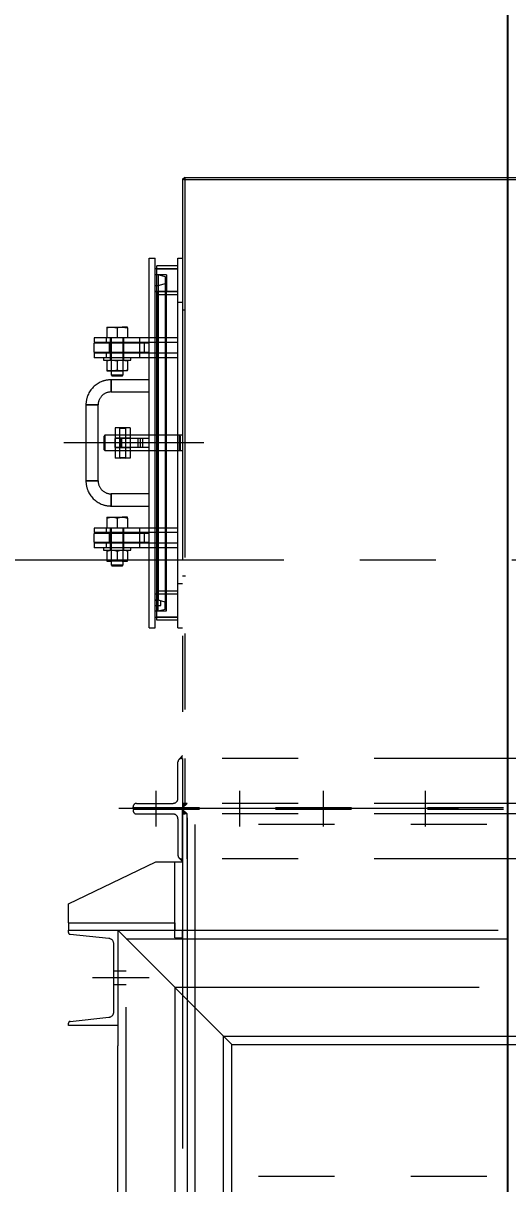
# Model space of a CAD drawing. Header units: inches. Extents: x 0 to 157513, y -28488 to 35640.
# Drawn here: x 9151 to 9788, y 19173 to 20700 of the extents above; entities that cross this region are included whole.
import ezdxf

# ---------------------------------------------------------------- set-up
doc = ezdxf.new("R2010")
doc.units = ezdxf.units.IN
doc.header["$LTSCALE"] = 400
doc.header["$MEASUREMENT"] = 0
doc.linetypes.add('PHANTOM', pattern=[2.5, 1.25, -0.25, 0.25, -0.25, 0.25, -0.25])
doc.layers.add('BF', color=8, linetype='PHANTOM')
doc.layers.add('BF STR', color=8, linetype='PHANTOM', lineweight=5)
doc.styles.add('ROMANS', font='romans')
doc.dimstyles.new('SAM2 60 SC', dxfattribs={"dimscale": 60, "dimtxt": 2.5, "dimasz": 2.5, "dimexe": 1.25, "dimexo": 0.625, "dimtad": 1, "dimtoh": 1, "dimdec": 0, "dimdsep": 46, "dimtxsty": 'ROMANS', "dimblk": 'OBLIQUE', "dimcen": 2.5, "dimclrd": 1, "dimclre": 1, "dimclrt": 256, "dimadec": 0, "dimazin": 2, "dimtfac": 1, "dimtdec": 0, "dimtofl": 0, "dimtmove": 0, "dimatfit": 3, "dimfxl": 1, "dimtolj": 1, "dimtzin": 0, "dimarcsym": 1})

# ---------------------------------------------------------------- blocks, each defined once
blk = doc.blocks.new('611bf4 strgaele')
at = {"layer": 'BF STR'}
for points in [[(-270490.4, 33737.1), (-270491.9, 33737.1, 0.134153), (-270494.2, 33736.5), (-270490.4, 33740.9)], [(-270490.4, 33605.1), (-270491.9, 33605.1, -0.134153), (-270494.2, 33605.7), (-270490.4, 33601.4)]]:
    blk.add_hatch(color=256, dxfattribs=at).paths.add_polyline_path(points)
for p, q in [((-270487.4, 34501.3, -169.4), (-270490.4, 34498.3, -169.4)), ((-270490.4, 34498.3, -169.4), (-270487.4, 34501.3, -169.4)), ((-270490.4, 34498.4, -169.4), (-270490.3, 34498.3, -169.4)), ((-270487.4, 34498.3, -169.4), (-270490.4, 34498.3, -169.4)), ((-270487.4, 34498.3, -169.4), (-270490.4, 34498.3, -169.4)), ((-270490.4, 34498.3, -169.4), (-270490.4, 33678.1, -169.4)), ((-270490.3, 34498.5, -169.4), (-270490.1, 34498.3, -169.4)), ((-270490.2, 34498.6, -169.4), (-270489.9, 34498.3, -169.4)), ((-270490.1, 34498.7, -169.4), (-270489.7, 34498.3, -169.4)), ((-270490, 34498.8, -169.4), (-270489.6, 34498.3, -169.4)), ((-270489.9, 34498.8, -169.4), (-270489.4, 34498.3, -169.4)), ((-270489.8, 34498.9, -169.4), (-270489.2, 34498.3, -169.4)), ((-270489.7, 34499.1, -169.4), (-270488.9, 34498.3, -169.4)), ((-270489.7, 34499, -169.4), (-270489, 34498.3, -169.4)), ((-270489.6, 34499.2, -169.4), (-270488.7, 34498.3, -169.4)), ((-270489.5, 34499.3, -169.4), (-270488.5, 34498.3, -169.4)), ((-270489.4, 34499.4, -169.4), (-270488.3, 34498.3, -169.4)), ((-270489.3, 34499.5, -169.4), (-270488.2, 34498.3, -169.4)), ((-270489.2, 34499.6, -169.4), (-270488, 34498.3, -169.4)), ((-270489.1, 34499.6, -169.4), (-270487.8, 34498.3, -169.4)), ((-270489, 34499.7, -169.4), (-270487.6, 34498.3, -169.4)), ((-270488.9, 34499.9, -169.4), (-270487.4, 34498.5, -169.4)), ((-270488.9, 34499.8, -169.4), (-270487.4, 34498.3, -169.4)), ((-270488.8, 34500, -169.4), (-270487.4, 34498.7, -169.4)), ((-270488.7, 34500.1, -169.4), (-270487.4, 34498.8, -169.4)), ((-270488.6, 34500.2, -169.4), (-270487.4, 34499, -169.4)), ((-270488.5, 34500.3, -169.4), (-270487.4, 34499.2, -169.4)), ((-270488.4, 34500.3, -169.4), (-270487.4, 34499.4, -169.4)), ((-270488.3, 34500.4, -169.4), (-270487.4, 34499.6, -169.4)), ((-270488.2, 34500.6, -169.4), (-270487.4, 34499.9, -169.4)), ((-270488.2, 34500.5, -169.4), (-270487.4, 34499.7, -169.4)), ((-270488.1, 34500.7, -169.4), (-270487.4, 34500.1, -169.4)), ((-270488, 34500.8, -169.4), (-270487.4, 34500.3, -169.4)), ((-270487.9, 34500.9, -169.4), (-270487.4, 34500.4, -169.4)), ((-270487.8, 34501, -169.4), (-270487.4, 34500.6, -169.4)), ((-270487.7, 34501.1, -169.4), (-270487.4, 34500.8, -169.4)), ((-270487.6, 34501.1, -169.4), (-270487.4, 34501, -169.4)), ((-270487.5, 34501.2, -169.4), (-270487.4, 34501.1, -169.4)), ((-270487.4, 34498.3, -169.4), (-270487.4, 34501.3, -169.4)), ((-270487.4, 34498.3, -169.4), (-270487.4, 34501.3, -169.4)), ((-270487.4, 34501.3, -169.4), (-269050.4, 34501.3, -169.4)), ((-270487.4, 34501.3, -169.4), (-270487.4, 33737.1, -169.4)), ((-270487.4, 34498.3, -169.4), (-269109.4, 34498.3, -169.4)), ((-270534.4, 34162.1, -169.4), (-270534.4, 34395.1, -169.4)), ((-270534.4, 34395.1, -169.4), (-270526.4, 34395.1, -169.4)), ((-270526.4, 34162.1, -169.4), (-270526.4, 34395.1, -169.4)), ((-270496.4, 34395.1, -169.4), (-270490.4, 34395.1, -169.4)), ((-270496.4, 33909.1, -169.4), (-270496.4, 34395.1, -169.4)), ((-270524.4, 34381.1, -169.4), (-270526.4, 34381.1, -169.4)), ((-270522.4, 34373.1, -169.4), (-270526.4, 34373.1, -169.4)), ((-270522.4, 34373.1, -169.4), (-270526.4, 34373.1, -169.4)), ((-270524.4, 34162.1, -169.4), (-270524.4, 34385.1, -169.4)), ((-270496.4, 34385.1, -169.4), (-270524.4, 34385.1, -169.4)), ((-270524.4, 34381.1, -169.4), (-270496.4, 34381.1, -169.4)), ((-270496.4, 34381.1, -169.4), (-270524.4, 34381.1, -169.4)), ((-270522.4, 34373.1, -169.4), (-270522.4, 34351.1, -169.4)), ((-270511.4, 34370.1, -169.4), (-270522.4, 34373.1, -169.4)), ((-270511.4, 34373.1, -169.4), (-270522.4, 34373.1, -169.4)), ((-270522.4, 34373.1, -169.4), (-270522.4, 33945.1, -169.4)), ((-270513.4, 34370.6, -169.4), (-270522.4, 34373.1, -169.4)), ((-270511.4, 34373.1, -169.4), (-270511.4, 34370.1, -169.4)), ((-270526.4, 34359.1, -169.4), (-270522.4, 34359.1, -169.4)), ((-270526.4, 34359.1, -169.4), (-270522.4, 34359.1, -169.4)), ((-270522.4, 34359.1, -169.4), (-270511.4, 34362.1, -169.4)), ((-270522.4, 34359.1, -169.4), (-270513.4, 34361.6, -169.4)), ((-270513.4, 34370.6, -169.4), (-270513.4, 33942.6, -169.4)), ((-270511.4, 34370.1, -169.4), (-270511.4, 34351.1, -169.4)), ((-270526.4, 34351.1, -169.4), (-270524.4, 34351.1, -169.4)), ((-270524.4, 34351.1, -169.4), (-270526.4, 34351.1, -169.4)), ((-270524.4, 34351.1, -169.4), (-270496.4, 34351.1, -169.4)), ((-270496.4, 34351.1, -169.4), (-270524.4, 34351.1, -169.4)), ((-270524.4, 34347.1, -169.4), (-270496.4, 34347.1, -169.4)), ((-270522.4, 33953.1, -169.4), (-270522.4, 34351.1, -169.4)), ((-270511.4, 33953.1, -169.4), (-270511.4, 34351.1, -169.4)), ((-270496.4, 34337.1, -169.4), (-270490.4, 34337.1, -169.4)), ((-270490.4, 34327.1, -169.4), (-270486.4, 34327.1, -169.4)), ((-270589.9, 34304.5, -169.4), (-270589.9, 34303.3, -169.4)), ((-270589.9, 34304.5, -169.4), (-270583.2, 34304.5, -169.4)), ((-270589.9, 34303.3, -169.4), (-270586.6, 34304.2, -169.4)), ((-270589.9, 34303.3, -169.4), (-270589.9, 34290.1, -169.4)), ((-270586.6, 34304.2, -169.4), (-270583.2, 34304.5, -169.4)), ((-270583.2, 34304.5, -169.4), (-270569.7, 34304.5, -169.4)), ((-270583.2, 34304.5, -169.4), (-270582.7, 34304.5, -169.4)), ((-270582.7, 34304.5, -169.4), (-270579.6, 34304.1, -169.4)), ((-270579.6, 34304.1, -169.4), (-270576.4, 34303.3, -169.4)), ((-270576.4, 34303.3, -169.4), (-270573.1, 34304.2, -169.4)), ((-270576.4, 34303.3, -169.4), (-270576.4, 34290.1, -169.4)), ((-270573.1, 34304.2, -169.4), (-270569.7, 34304.5, -169.4)), ((-270562.9, 34304.5, -169.4), (-270569.7, 34304.5, -169.4)), ((-270569.7, 34304.5, -169.4), (-270569.2, 34304.5, -169.4)), ((-270569.2, 34304.5, -169.4), (-270566.1, 34304.1, -169.4)), ((-270566.1, 34304.1, -169.4), (-270562.9, 34303.3, -169.4)), ((-270562.9, 34303.3, -169.4), (-270562.9, 34304.5, -169.4)), ((-270562.9, 34303.3, -169.4), (-270562.9, 34290.1, -169.4)), ((-270606.4, 34290.1, -169.4), (-270606.4, 34284.1, -169.4)), ((-270590.6, 34290.1, -169.4), (-270606.4, 34290.1, -169.4)), ((-270590.6, 34284.1, -169.4), (-270606.4, 34284.1, -169.4)), ((-270606.4, 34271.1, -169.4), (-270606.4, 34283.1, -169.4)), ((-270586.4, 34283.1, -169.4), (-270606.4, 34283.1, -169.4)), ((-270590.6, 34284.1, -169.4), (-270590.6, 34290.1, -169.4)), ((-270546.4, 34290.1, -169.4), (-270590.6, 34290.1, -169.4)), ((-270590.6, 34284.1, -169.4), (-270590.6, 34290.1, -169.4)), ((-270546.4, 34284.1, -169.4), (-270590.6, 34284.1, -169.4)), ((-270586.4, 34271.1, -169.4), (-270586.4, 34283.1, -169.4)), ((-270534.4, 34283.1, -169.4), (-270586.4, 34283.1, -169.4)), ((-270585.4, 34290.1, -169.4), (-270585.4, 34284.1, -169.4)), ((-270585.4, 34283.1, -169.4), (-270585.4, 34271.1, -169.4)), ((-270584.4, 34290.1, -169.4), (-270584.4, 34284.1, -169.4)), ((-270584.4, 34284.1, -169.4), (-270584.4, 34283.1, -169.4)), ((-270584.4, 34283.1, -169.4), (-270584.4, 34271.1, -169.4)), ((-270568.4, 34284.1, -169.4), (-270568.4, 34290.1, -169.4)), ((-270568.4, 34283.1, -169.4), (-270568.4, 34284.1, -169.4)), ((-270568.4, 34271.1, -169.4), (-270568.4, 34283.1, -169.4)), ((-270567.4, 34284.1, -169.4), (-270567.4, 34290.1, -169.4)), ((-270567.4, 34271.1, -169.4), (-270567.4, 34283.1, -169.4)), ((-270546.4, 34284.1, -169.4), (-270546.4, 34290.1, -169.4)), ((-270534.4, 34290.1, -169.4), (-270546.4, 34290.1, -169.4)), ((-270534.4, 34284.1, -169.4), (-270546.4, 34284.1, -169.4)), ((-270546.4, 34271.1, -169.4), (-270546.4, 34283.1, -169.4)), ((-270540.4, 34271.1, -169.4), (-270540.4, 34283.1, -169.4)), ((-270496.4, 34290.1, -169.4), (-270534.4, 34290.1, -169.4)), ((-270496.4, 34284.1, -169.4), (-270534.4, 34284.1, -169.4)), ((-270586.4, 34271.1, -169.4), (-270606.4, 34271.1, -169.4)), ((-270606.4, 34270.1, -169.4), (-270606.4, 34264.1, -169.4)), ((-270590.6, 34270.1, -169.4), (-270606.4, 34270.1, -169.4)), ((-270590.6, 34264.1, -169.4), (-270590.6, 34270.1, -169.4)), ((-270546.4, 34270.1, -169.4), (-270590.6, 34270.1, -169.4)), ((-270590.6, 34264.1, -169.4), (-270590.6, 34270.1, -169.4)), ((-270534.4, 34271.1, -169.4), (-270586.4, 34271.1, -169.4)), ((-270585.4, 34270.1, -169.4), (-270585.4, 34264.1, -169.4)), ((-270584.4, 34271.1, -169.4), (-270584.4, 34270.1, -169.4)), ((-270584.4, 34270.1, -169.4), (-270584.4, 34246.7, -169.4)), ((-270568.4, 34270.1, -169.4), (-270568.4, 34271.1, -169.4)), ((-270568.4, 34246.7, -169.4), (-270568.4, 34270.1, -169.4)), ((-270567.4, 34264.1, -169.4), (-270567.4, 34270.1, -169.4)), ((-270546.4, 34264.1, -169.4), (-270546.4, 34270.1, -169.4)), ((-270534.4, 34270.1, -169.4), (-270546.4, 34270.1, -169.4)), ((-270496.4, 34270.1, -169.4), (-270534.4, 34270.1, -169.4)), ((-270590.6, 34264.1, -169.4), (-270606.4, 34264.1, -169.4)), ((-270594.4, 34264.1, -169.4), (-270594.4, 34261.1, -169.4)), ((-270594.4, 34261.1, -169.4), (-270558.4, 34261.1, -169.4)), ((-270546.4, 34264.1, -169.4), (-270590.6, 34264.1, -169.4)), ((-270589.9, 34261.1, -169.4), (-270589.9, 34259.9, -169.4)), ((-270589.9, 34259.9, -169.4), (-270586.6, 34260.8, -169.4)), ((-270589.9, 34259.9, -169.4), (-270589.9, 34247.9, -169.4)), ((-270586.6, 34260.8, -169.4), (-270583.2, 34261.1, -169.4)), ((-270585.4, 34264.1, -169.4), (-270585.4, 34261.1, -169.4)), ((-270584.4, 34261.1, -169.4), (-270584.4, 34246.7, -169.4)), ((-270583.2, 34261.1, -169.4), (-270582.7, 34261.1, -169.4)), ((-270582.7, 34261.1, -169.4), (-270579.6, 34260.7, -169.4)), ((-270579.6, 34260.7, -169.4), (-270576.4, 34259.9, -169.4)), ((-270576.4, 34259.9, -169.4), (-270573.1, 34260.8, -169.4)), ((-270576.4, 34259.9, -169.4), (-270576.4, 34247.9, -169.4)), ((-270573.1, 34260.8, -169.4), (-270569.7, 34261.1, -169.4)), ((-270569.7, 34261.1, -169.4), (-270569.2, 34261.1, -169.4)), ((-270569.2, 34261.1, -169.4), (-270566.1, 34260.7, -169.4)), ((-270568.4, 34246.7, -169.4), (-270568.4, 34261.1, -169.4)), ((-270567.4, 34261.1, -169.4), (-270567.4, 34264.1, -169.4)), ((-270566.1, 34260.7, -169.4), (-270562.9, 34259.9, -169.4)), ((-270562.9, 34259.9, -169.4), (-270562.9, 34261.1, -169.4)), ((-270562.9, 34259.9, -169.4), (-270562.9, 34247.9, -169.4)), ((-270558.4, 34261.1, -169.4), (-270558.4, 34264.1, -169.4)), ((-270534.4, 34264.1, -169.4), (-270546.4, 34264.1, -169.4)), ((-270496.4, 34264.1, -169.4), (-270534.4, 34264.1, -169.4)), ((-270589.9, 34247.9, -169.4), (-270589.9, 34246.7, -169.4)), ((-270586.8, 34247.1, -169.4), (-270589.9, 34247.9, -169.4)), ((-270589.9, 34246.7, -169.4), (-270583.2, 34246.7, -169.4)), ((-270583.7, 34246.7, -169.4), (-270586.8, 34247.1, -169.4)), ((-270584.4, 34246.7, -169.4), (-270584.4, 34241.6, -169.4)), ((-270584.4, 34241.6, -169.4), (-270582.9, 34240.1, -169.4)), ((-270584.4, 34241.6, -169.4), (-270568.4, 34241.6, -169.4)), ((-270534.4, 34235.1, -169.4), (-270584.4, 34235.1, -169.4)), ((-270584.4, 34219.1, -169.4), (-270584.4, 34235.1, -169.4)), ((-270584.4, 34235.1, -169.4), (-270584.4, 34219.1, -169.4)), ((-270583.2, 34246.7, -169.4), (-270583.7, 34246.7, -169.4)), ((-270579.8, 34247, -169.4), (-270583.2, 34246.7, -169.4)), ((-270583.2, 34246.7, -169.4), (-270569.7, 34246.7, -169.4)), ((-270569.9, 34240.1, -169.4), (-270582.9, 34240.1, -169.4)), ((-270576.4, 34247.9, -169.4), (-270579.8, 34247, -169.4)), ((-270573.3, 34247.1, -169.4), (-270576.4, 34247.9, -169.4)), ((-270570.2, 34246.7, -169.4), (-270573.3, 34247.1, -169.4)), ((-270569.7, 34246.7, -169.4), (-270570.2, 34246.7, -169.4)), ((-270569.9, 34240.1, -169.4), (-270568.4, 34241.6, -169.4)), ((-270566.3, 34247, -169.4), (-270569.7, 34246.7, -169.4)), ((-270562.9, 34246.7, -169.4), (-270569.7, 34246.7, -169.4)), ((-270568.4, 34241.6, -169.4), (-270568.4, 34246.7, -169.4)), ((-270562.9, 34247.9, -169.4), (-270566.3, 34247, -169.4)), ((-270562.9, 34246.7, -169.4), (-270562.9, 34247.9, -169.4)), ((-270584.4, 34219.1, -169.4), (-270534.4, 34219.1, -169.4)), ((-270617.4, 34202.1, -169.4), (-270617.4, 34102.1, -169.4)), ((-270601.4, 34202.1, -169.4), (-270617.4, 34202.1, -169.4)), ((-270617.4, 34202.1, -169.4), (-270601.4, 34202.1, -169.4)), ((-270601.4, 34102.1, -169.4), (-270601.4, 34202.1, -169.4)), ((-270592.4, 34162.1, -169.4), (-270593.4, 34161.1, -169.4)), ((-270593.4, 34143.1, -169.4), (-270593.4, 34161.1, -169.4)), ((-270579.1, 34162.1, -169.4), (-270592.4, 34162.1, -169.4)), ((-270592.4, 34162.1, -169.4), (-270592.4, 34142.1, -169.4)), ((-270559.1, 34172.1, -169.4), (-270579.1, 34172.1, -169.4)), ((-270579.1, 34172.1, -169.4), (-270579.1, 34132.1, -169.4)), ((-270559.1, 34162.1, -169.4), (-270579.1, 34162.1, -169.4)), ((-270559.1, 34162.1, -169.4), (-270579.1, 34162.1, -169.4)), ((-270559.1, 34158.3, -169.4), (-270579.1, 34158.3, -169.4)), ((-270573.1, 34172.1, -169.4), (-270573.1, 34158.3, -169.4)), ((-270572.1, 34172.1, -169.4), (-270573.1, 34171.1, -169.4)), ((-270569.1, 34171.1, -169.4), (-270573.1, 34171.1, -169.4)), ((-270573.1, 34171.1, -169.4), (-270573.1, 34133.1, -169.4)), ((-270565.1, 34171.1, -169.4), (-270569.1, 34171.1, -169.4)), ((-270565.1, 34171.1, -169.4), (-270566.1, 34172.1, -169.4)), ((-270565.1, 34158.3, -169.4), (-270565.1, 34172.1, -169.4)), ((-270565.1, 34133.1, -169.4), (-270565.1, 34171.1, -169.4)), ((-270559.1, 34172.1, -169.4), (-270559.1, 34132.1, -169.4)), ((-270496.4, 34162.1, -169.4), (-270559.1, 34162.1, -169.4)), ((-270534.4, 34142.1, -169.4), (-270534.4, 34162.1, -169.4)), ((-270526.4, 34142.1, -169.4), (-270526.4, 34162.1, -169.4)), ((-270524.4, 34142.1, -169.4), (-270524.4, 34162.1, -169.4)), ((-270490.4, 34162.1, -169.4), (-270496.4, 34162.1, -169.4)), ((-270494.4, 34162.1, -169.4), (-270496.4, 34162.1, -169.4)), ((-270494.4, 34142.1, -169.4), (-270494.4, 34162.1, -169.4)), ((-270493.4, 34161.1, -169.4), (-270494.4, 34162.1, -169.4)), ((-270493.4, 34161.1, -169.4), (-270493.4, 34143.1, -169.4)), ((-270462.6, 34152.1, -169.4), (-270646.4, 34152.1, -169.4)), ((-270593.4, 34143.1, -169.4), (-270592.4, 34142.1, -169.4)), ((-270579.1, 34146.1, -169.4), (-270579.1, 34158.1, -169.4)), ((-270570.4, 34158.1, -169.4), (-270579.1, 34158.1, -169.4)), ((-270570.4, 34146.1, -169.4), (-270579.1, 34146.1, -169.4)), ((-270559.1, 34145.8, -169.4), (-270579.1, 34145.8, -169.4)), ((-270573.4, 34158.1, -169.4), (-270573.4, 34146.1, -169.4)), ((-270573.1, 34145.8, -169.4), (-270573.1, 34132.1, -169.4)), ((-270571.1, 34146.1, -169.4), (-270571.1, 34158.1, -169.4)), ((-270570.4, 34146.1, -169.4), (-270570.4, 34158.1, -169.4)), ((-270548.7, 34158.1, -169.4), (-270570.4, 34158.1, -169.4)), ((-270548.7, 34146.1, -169.4), (-270570.4, 34146.1, -169.4)), ((-270565.1, 34132.1, -169.4), (-270565.1, 34145.8, -169.4)), ((-270564.9, 34146.1, -169.4), (-270564.9, 34158.1, -169.4)), ((-270548.7, 34146.1, -169.4), (-270548.7, 34158.1, -169.4)), ((-270534.4, 34158.1, -169.4), (-270548.7, 34158.1, -169.4)), ((-270534.4, 34146.1, -169.4), (-270548.7, 34146.1, -169.4)), ((-270545.8, 34146.1, -169.4), (-270545.8, 34158.1, -169.4)), ((-270545.6, 34146.1, -169.4), (-270545.6, 34158.1, -169.4)), ((-270542.5, 34146.1, -169.4), (-270542.5, 34158.1, -169.4)), ((-270534.1, 34158.1, -169.4), (-270534.4, 34158.1, -169.4)), ((-270534.1, 34146.1, -169.4), (-270534.4, 34146.1, -169.4)), ((-270534.1, 34146.1, -169.4), (-270534.1, 34158.1, -169.4)), ((-270494.4, 34142.1, -169.4), (-270493.4, 34143.1, -169.4)), ((-270592.4, 34142.1, -169.4), (-270579.1, 34142.1, -169.4)), ((-270579.1, 34142.1, -169.4), (-270559.1, 34142.1, -169.4)), ((-270579.1, 34142.1, -169.4), (-270559.1, 34142.1, -169.4)), ((-270559.1, 34132.1, -169.4), (-270579.1, 34132.1, -169.4)), ((-270573.1, 34133.1, -169.4), (-270569.1, 34133.1, -169.4)), ((-270573.1, 34133.1, -169.4), (-270572.1, 34132.1, -169.4)), ((-270569.1, 34133.1, -169.4), (-270565.1, 34133.1, -169.4)), ((-270566.1, 34132.1, -169.4), (-270565.1, 34133.1, -169.4)), ((-270559.1, 34142.1, -169.4), (-270496.4, 34142.1, -169.4)), ((-270534.4, 33909.1, -169.4), (-270534.4, 34142.1, -169.4)), ((-270526.4, 33909.1, -169.4), (-270526.4, 34142.1, -169.4)), ((-270524.4, 33919.1, -169.4), (-270524.4, 34142.1, -169.4)), ((-270496.4, 34142.1, -169.4), (-270490.4, 34142.1, -169.4)), ((-270496.4, 34142.1, -169.4), (-270494.4, 34142.1, -169.4)), ((-270601.4, 34102.1, -169.4), (-270617.4, 34102.1, -169.4)), ((-270617.4, 34102.1, -169.4), (-270601.4, 34102.1, -169.4)), ((-270534.4, 34085.1, -169.4), (-270584.4, 34085.1, -169.4)), ((-270584.4, 34085.1, -169.4), (-270584.4, 34069.1, -169.4)), ((-270584.4, 34069.1, -169.4), (-270584.4, 34085.1, -169.4)), ((-270584.4, 34069.1, -169.4), (-270534.4, 34069.1, -169.4)), ((-270589.9, 34054.5, -169.4), (-270589.9, 34053.3, -169.4)), ((-270589.9, 34054.5, -169.4), (-270583.2, 34054.5, -169.4)), ((-270589.9, 34053.3, -169.4), (-270586.6, 34054.2, -169.4)), ((-270589.9, 34053.3, -169.4), (-270589.9, 34040.1, -169.4)), ((-270586.6, 34054.2, -169.4), (-270583.2, 34054.5, -169.4)), ((-270583.2, 34054.5, -169.4), (-270569.7, 34054.5, -169.4)), ((-270583.2, 34054.5, -169.4), (-270582.7, 34054.5, -169.4)), ((-270582.7, 34054.5, -169.4), (-270579.6, 34054.1, -169.4)), ((-270579.6, 34054.1, -169.4), (-270576.4, 34053.3, -169.4)), ((-270576.4, 34053.3, -169.4), (-270573.1, 34054.2, -169.4)), ((-270576.4, 34053.3, -169.4), (-270576.4, 34040.1, -169.4)), ((-270573.1, 34054.2, -169.4), (-270569.7, 34054.5, -169.4)), ((-270562.9, 34054.5, -169.4), (-270569.7, 34054.5, -169.4)), ((-270569.7, 34054.5, -169.4), (-270569.2, 34054.5, -169.4)), ((-270569.2, 34054.5, -169.4), (-270566.1, 34054.1, -169.4)), ((-270566.1, 34054.1, -169.4), (-270562.9, 34053.3, -169.4)), ((-270562.9, 34053.3, -169.4), (-270562.9, 34054.5, -169.4)), ((-270562.9, 34053.3, -169.4), (-270562.9, 34040.1, -169.4)), ((-270606.4, 34040.1, -169.4), (-270606.4, 34034.1, -169.4)), ((-270590.6, 34040.1, -169.4), (-270606.4, 34040.1, -169.4)), ((-270590.6, 34034.1, -169.4), (-270590.6, 34040.1, -169.4)), ((-270546.4, 34040.1, -169.4), (-270590.6, 34040.1, -169.4)), ((-270590.6, 34034.1, -169.4), (-270590.6, 34040.1, -169.4)), ((-270585.4, 34040.1, -169.4), (-270585.4, 34034.1, -169.4)), ((-270584.4, 34040.1, -169.4), (-270584.4, 34034.1, -169.4)), ((-270568.4, 34034.1, -169.4), (-270568.4, 34040.1, -169.4)), ((-270567.4, 34034.1, -169.4), (-270567.4, 34040.1, -169.4)), ((-270546.4, 34034.1, -169.4), (-270546.4, 34040.1, -169.4)), ((-270534.4, 34040.1, -169.4), (-270546.4, 34040.1, -169.4)), ((-270496.4, 34040.1, -169.4), (-270534.4, 34040.1, -169.4)), ((-270590.6, 34034.1, -169.4), (-270606.4, 34034.1, -169.4)), ((-270606.4, 34021.1, -169.4), (-270606.4, 34033.1, -169.4)), ((-270586.4, 34033.1, -169.4), (-270606.4, 34033.1, -169.4)), ((-270586.4, 34021.1, -169.4), (-270606.4, 34021.1, -169.4)), ((-270546.4, 34034.1, -169.4), (-270590.6, 34034.1, -169.4)), ((-270586.4, 34021.1, -169.4), (-270586.4, 34033.1, -169.4)), ((-270534.4, 34033.1, -169.4), (-270586.4, 34033.1, -169.4)), ((-270534.4, 34021.1, -169.4), (-270586.4, 34021.1, -169.4)), ((-270585.4, 34033.1, -169.4), (-270585.4, 34021.1, -169.4)), ((-270584.4, 34034.1, -169.4), (-270584.4, 34033.1, -169.4)), ((-270584.4, 34033.1, -169.4), (-270584.4, 34021.1, -169.4)), ((-270584.4, 34021.1, -169.4), (-270584.4, 34020.1, -169.4)), ((-270568.4, 34033.1, -169.4), (-270568.4, 34034.1, -169.4)), ((-270568.4, 34021.1, -169.4), (-270568.4, 34033.1, -169.4)), ((-270568.4, 34020.1, -169.4), (-270568.4, 34021.1, -169.4)), ((-270567.4, 34021.1, -169.4), (-270567.4, 34033.1, -169.4)), ((-270534.4, 34034.1, -169.4), (-270546.4, 34034.1, -169.4)), ((-270546.4, 34021.1, -169.4), (-270546.4, 34033.1, -169.4)), ((-270540.4, 34021.1, -169.4), (-270540.4, 34033.1, -169.4)), ((-270496.4, 34034.1, -169.4), (-270534.4, 34034.1, -169.4)), ((-270606.4, 34020.1, -169.4), (-270606.4, 34014.1, -169.4)), ((-270590.6, 34020.1, -169.4), (-270606.4, 34020.1, -169.4)), ((-270590.6, 34014.1, -169.4), (-270606.4, 34014.1, -169.4)), ((-270594.4, 34014.1, -169.4), (-270594.4, 34011.1, -169.4)), ((-270594.4, 34011.1, -169.4), (-270558.4, 34011.1, -169.4)), ((-270590.6, 34014.1, -169.4), (-270590.6, 34020.1, -169.4)), ((-270546.4, 34020.1, -169.4), (-270590.6, 34020.1, -169.4)), ((-270590.6, 34014.1, -169.4), (-270590.6, 34020.1, -169.4)), ((-270546.4, 34014.1, -169.4), (-270590.6, 34014.1, -169.4)), ((-270589.9, 34011.1, -169.4), (-270589.9, 34009.9, -169.4)), ((-270589.9, 34009.9, -169.4), (-270586.6, 34010.8, -169.4)), ((-270589.9, 34009.9, -169.4), (-270589.9, 33997.9, -169.4)), ((-270586.6, 34010.8, -169.4), (-270583.2, 34011.1, -169.4)), ((-270585.4, 34020.1, -169.4), (-270585.4, 34014.1, -169.4)), ((-270585.4, 34014.1, -169.4), (-270585.4, 34011.1, -169.4)), ((-270584.4, 34020.1, -169.4), (-270584.4, 33996.7, -169.4)), ((-270584.4, 34011.1, -169.4), (-270584.4, 33996.7, -169.4)), ((-270583.2, 34011.1, -169.4), (-270582.7, 34011.1, -169.4)), ((-270582.7, 34011.1, -169.4), (-270579.6, 34010.7, -169.4)), ((-270579.6, 34010.7, -169.4), (-270576.4, 34009.9, -169.4)), ((-270576.4, 34009.9, -169.4), (-270571.5, 34011, -169.4)), ((-270576.4, 34009.9, -169.4), (-270576.4, 33997.9, -169.4)), ((-270571.5, 34011, -169.4), (-270569.7, 34011.1, -169.4)), ((-270569.7, 34011.1, -169.4), (-270567.2, 34010.9, -169.4)), ((-270568.4, 33996.7, -169.4), (-270568.4, 34020.1, -169.4)), ((-270568.4, 33996.7, -169.4), (-270568.4, 34011.1, -169.4)), ((-270567.4, 34014.1, -169.4), (-270567.4, 34020.1, -169.4)), ((-270567.4, 34011.1, -169.4), (-270567.4, 34014.1, -169.4)), ((-270567.2, 34010.9, -169.4), (-270564.7, 34010.4, -169.4)), ((-270564.7, 34010.4, -169.4), (-270562.9, 34009.9, -169.4)), ((-270562.9, 34009.9, -169.4), (-270562.9, 34011.1, -169.4)), ((-270562.9, 34009.9, -169.4), (-270562.9, 33997.9, -169.4)), ((-270558.4, 34011.1, -169.4), (-270558.4, 34014.1, -169.4)), ((-270546.4, 34014.1, -169.4), (-270546.4, 34020.1, -169.4)), ((-270534.4, 34020.1, -169.4), (-270546.4, 34020.1, -169.4)), ((-270534.4, 34014.1, -169.4), (-270546.4, 34014.1, -169.4)), ((-270496.4, 34020.1, -169.4), (-270534.4, 34020.1, -169.4)), ((-270496.4, 34014.1, -169.4), (-270534.4, 34014.1, -169.4)), ((-269357.2, 33997.8, -206.4), (-272999.8, 33998.6, -115)), ((-270589.9, 33997.9, -169.4), (-270589.9, 33996.7, -169.4)), ((-270586.8, 33997.1, -169.4), (-270589.9, 33997.9, -169.4)), ((-270589.9, 33996.7, -169.4), (-270583.2, 33996.7, -169.4)), ((-270583.7, 33996.7, -169.4), (-270586.8, 33997.1, -169.4)), ((-270584.4, 33996.7, -169.4), (-270584.4, 33991.6, -169.4)), ((-270584.4, 33991.6, -169.4), (-270582.9, 33990.1, -169.4)), ((-270584.4, 33991.6, -169.4), (-270568.4, 33991.6, -169.4)), ((-270583.2, 33996.7, -169.4), (-270583.7, 33996.7, -169.4)), ((-270579.8, 33997, -169.4), (-270583.2, 33996.7, -169.4)), ((-270569.7, 33996.7, -169.4), (-270583.2, 33996.7, -169.4)), ((-270576.4, 33997.9, -169.4), (-270579.8, 33997, -169.4)), ((-270571.5, 33996.8, -169.4), (-270576.4, 33997.9, -169.4)), ((-270569.7, 33996.7, -169.4), (-270571.5, 33996.8, -169.4)), ((-270569.9, 33990.1, -169.4), (-270568.4, 33991.6, -169.4)), ((-270567.1, 33996.9, -169.4), (-270569.7, 33996.7, -169.4)), ((-270569.7, 33996.7, -169.4), (-270562.9, 33996.7, -169.4)), ((-270568.4, 33991.6, -169.4), (-270568.4, 33996.7, -169.4)), ((-270564.7, 33997.4, -169.4), (-270567.1, 33996.9, -169.4)), ((-270562.9, 33997.9, -169.4), (-270564.7, 33997.4, -169.4)), ((-270562.9, 33996.7, -169.4), (-270562.9, 33997.9, -169.4)), ((-270569.9, 33990.1, -169.4), (-270582.9, 33990.1, -169.4)), ((-270490.4, 33977.1, -169.4), (-270486.4, 33977.1, -169.4)), ((-270496.4, 33967.1, -169.4), (-270490.4, 33967.1, -169.4)), ((-270524.4, 33953.1, -169.4), (-270526.4, 33953.1, -169.4)), ((-270524.4, 33953.1, -169.4), (-270526.4, 33953.1, -169.4)), ((-270522.4, 33945.1, -169.4), (-270526.4, 33945.1, -169.4)), ((-270526.4, 33945.1, -169.4), (-270522.4, 33945.1, -169.4)), ((-270496.4, 33957.1, -169.4), (-270524.4, 33957.1, -169.4)), ((-270496.4, 33953.1, -169.4), (-270524.4, 33953.1, -169.4)), ((-270496.4, 33953.1, -169.4), (-270524.4, 33953.1, -169.4)), ((-270522.4, 33931.1, -169.4), (-270522.4, 33953.1, -169.4)), ((-270511.4, 33942.1, -169.4), (-270522.4, 33945.1, -169.4)), ((-270513.4, 33942.6, -169.4), (-270522.4, 33945.1, -169.4)), ((-270511.4, 33934.1, -169.4), (-270511.4, 33953.1, -169.4)), ((-270526.4, 33938.1, -169.4), (-270518.8, 33938.1, -169.4)), ((-270526.4, 33931.1, -169.4), (-270522.4, 33931.1, -169.4)), ((-270526.4, 33931.1, -169.4), (-270522.4, 33931.1, -169.4)), ((-270522.4, 33931.1, -169.4), (-270511.4, 33934.1, -169.4)), ((-270522.4, 33931.1, -169.4), (-270513.4, 33933.6, -169.4)), ((-270522.4, 33931.1, -169.4), (-270511.4, 33931.1, -169.4)), ((-270518.8, 33938.1, -169.4), (-270518.8, 33944.1, -169.4)), ((-270513.4, 33933.6, -169.4), (-270513.4, 33942.6, -169.4)), ((-270511.4, 33931.1, -169.4), (-270511.4, 33934.1, -169.4)), ((-270526.4, 33923.1, -169.4), (-270524.4, 33923.1, -169.4)), ((-270496.4, 33923.1, -169.4), (-270524.4, 33923.1, -169.4)), ((-270524.4, 33923.1, -169.4), (-270496.4, 33923.1, -169.4)), ((-270496.4, 33919.1, -169.4), (-270524.4, 33919.1, -169.4)), ((-270534.4, 33909.1, -169.4), (-270526.4, 33909.1, -169.4)), ((-270496.4, 33909.1, -169.4), (-270490.4, 33909.1, -169.4)), ((-270496.4, 33684.6, -169.4), (-270496.4, 33732.6, -169.4)), ((-270494.2, 33736.5, -170.1), (-270490.4, 33740.9, -170.1)), ((-270491.9, 33737.1, -169.4), (-270490.4, 33737.1, -169.4)), ((-269738.4, 33737.1, -169.4), (-270490.4, 33737.1, -169.4)), ((-270490.4, 33737.1, -169.4), (-270490.4, 33672.1, -169.4)), ((-270487.4, 33737.1, -169.4), (-270487.4, 33678.1, -169.4)), ((-270490.4, 33724.1, -169.4), (-270490.4, 33052.8, -169.4)), ((-270525.4, 33694.6, -169.4), (-270525.4, 33647.7, -169.4)), ((-270415.4, 33694.6, -169.4), (-270415.4, 33647.7, -169.4)), ((-270305.4, 33694.6, -169.4), (-270305.4, 33647.7, -169.4)), ((-270171.4, 33694.6, -169.4), (-270171.4, 33647.7, -169.4)), ((-269127.4, 33671.1, -169.4), (-270574.4, 33671.1, -169.4)), ((-270555.4, 33672.1, -169.4), (-270555.4, 33673.6, -169.4)), ((-270490.4, 33672.1, -169.4), (-270555.4, 33672.1, -169.4)), ((-270490.4, 33670.1, -169.4), (-270555.4, 33670.1, -169.4)), ((-270555.4, 33670.1, -169.4), (-270555.4, 33668.6, -169.4)), ((-270550.9, 33678.1, -169.4), (-270502.9, 33678.1, -169.4)), ((-269738.4, 33678.1, -169.4), (-270490.4, 33678.1, -169.4)), ((-270484.4, 33678.1, -169.4), (-270490.4, 33672.1, -169.4)), ((-270484.4, 33678.1, -169.4), (-270490.4, 33678.1, -169.4)), ((-270490.4, 33678.1, -169.4), (-270490.4, 33672.1, -169.4)), ((-270484.5, 33678.1, -169.4), (-270490.4, 33672.2, -169.4)), ((-270484.7, 33678.1, -169.4), (-270490.4, 33672.4, -169.4)), ((-270484.9, 33678.1, -169.4), (-270490.4, 33672.6, -169.4)), ((-270485.1, 33678.1, -169.4), (-270490.4, 33672.8, -169.4)), ((-270485.2, 33678.1, -169.4), (-270490.4, 33672.9, -169.4)), ((-270485.4, 33678.1, -169.4), (-270490.4, 33673.1, -169.4)), ((-270485.6, 33678.1, -169.4), (-270490.4, 33673.3, -169.4)), ((-270485.8, 33678.1, -169.4), (-270490.4, 33673.5, -169.4)), ((-270486, 33678.1, -169.4), (-270490.4, 33673.6, -169.4)), ((-270486.1, 33678.1, -169.4), (-270490.4, 33673.8, -169.4)), ((-270486.3, 33678.1, -169.4), (-270490.4, 33674, -169.4)), ((-270486.5, 33678.1, -169.4), (-270490.4, 33674.2, -169.4)), ((-270486.7, 33678.1, -169.4), (-270490.4, 33674.3, -169.4)), ((-270486.8, 33678.1, -169.4), (-270490.4, 33674.5, -169.4)), ((-270487, 33678.1, -169.4), (-270490.4, 33674.7, -169.4)), ((-270487.2, 33678.1, -169.4), (-270490.4, 33674.9, -169.4)), ((-270487.4, 33678.1, -169.4), (-270490.4, 33675.1, -169.4)), ((-270487.5, 33678.1, -169.4), (-270490.4, 33675.2, -169.4)), ((-270487.7, 33678.1, -169.4), (-270490.4, 33675.4, -169.4)), ((-270487.9, 33678.1, -169.4), (-270490.4, 33675.6, -169.4)), ((-270488.1, 33678.1, -169.4), (-270490.4, 33675.8, -169.4)), ((-270488.2, 33678.1, -169.4), (-270490.4, 33675.9, -169.4)), ((-270488.4, 33678.1, -169.4), (-270490.4, 33676.1, -169.4)), ((-270488.6, 33678.1, -169.4), (-270490.4, 33676.3, -169.4)), ((-270488.8, 33678.1, -169.4), (-270490.4, 33676.5, -169.4)), ((-270489, 33678.1, -169.4), (-270490.4, 33676.6, -169.4)), ((-270489.1, 33678.1, -169.4), (-270490.4, 33676.8, -169.4)), ((-270489.3, 33678.1, -169.4), (-270490.4, 33677, -169.4)), ((-270489.5, 33678.1, -169.4), (-270490.4, 33677.2, -169.4)), ((-270489.7, 33678.1, -169.4), (-270490.4, 33677.4, -169.4)), ((-270489.8, 33678.1, -169.4), (-270490.4, 33677.5, -169.4)), ((-270490, 33678.1, -169.4), (-270490.4, 33677.7, -169.4)), ((-270490.2, 33678.1, -169.4), (-270490.4, 33677.9, -169.4)), ((-270490.4, 33678.1, -169.4), (-270490.4, 33678.1, -169.4)), ((-269468.2, 33672.1, -169.4), (-270490.4, 33672.1, -169.4)), ((-270484.4, 33664.1, -169.4), (-270490.4, 33670.1, -169.4)), ((-270490.4, 33664.1, -169.4), (-270490.4, 33670.1, -169.4)), ((-269468.2, 33670.1, -169.4), (-270490.4, 33670.1, -169.4)), ((-270490.4, 33670.1, -169.4), (-270484.5, 33664.1, -169.4)), ((-270490.4, 33605.1, -169.4), (-270490.4, 33670.1, -169.4)), ((-270490.4, 33669.9, -169.4), (-270484.6, 33664.1, -169.4)), ((-270550.9, 33664.1, -169.4), (-270502.9, 33664.1, -169.4)), ((-270496.4, 33657.6, -169.4), (-270496.4, 33609.6, -169.4)), ((-270490.4, 33669.8, -169.4), (-270484.8, 33664.1, -169.4)), ((-270490.4, 33669.6, -169.4), (-270485, 33664.1, -169.4)), ((-270490.4, 33669.4, -169.4), (-270485.2, 33664.1, -169.4)), ((-270490.4, 33669.2, -169.4), (-270485.4, 33664.1, -169.4)), ((-270490.4, 33669, -169.4), (-270485.5, 33664.1, -169.4)), ((-270490.4, 33668.9, -169.4), (-270485.7, 33664.1, -169.4)), ((-270490.4, 33668.7, -169.4), (-270485.9, 33664.1, -169.4)), ((-270490.4, 33668.5, -169.4), (-270486.1, 33664.1, -169.4)), ((-270490.4, 33668.3, -169.4), (-270486.2, 33664.1, -169.4)), ((-270490.4, 33668.2, -169.4), (-270486.4, 33664.1, -169.4)), ((-270490.4, 33668, -169.4), (-270486.6, 33664.1, -169.4)), ((-270490.4, 33667.8, -169.4), (-270486.8, 33664.1, -169.4)), ((-270490.4, 33667.6, -169.4), (-270486.9, 33664.1, -169.4)), ((-270490.4, 33667.5, -169.4), (-270487.1, 33664.1, -169.4)), ((-270490.4, 33667.3, -169.4), (-270487.3, 33664.1, -169.4)), ((-270490.4, 33667.1, -169.4), (-270487.5, 33664.1, -169.4)), ((-270490.4, 33666.9, -169.4), (-270487.7, 33664.1, -169.4)), ((-270490.4, 33666.7, -169.4), (-270487.8, 33664.1, -169.4)), ((-270490.4, 33666.6, -169.4), (-270488, 33664.1, -169.4)), ((-270490.4, 33666.4, -169.4), (-270488.2, 33664.1, -169.4)), ((-270490.4, 33666.2, -169.4), (-270488.4, 33664.1, -169.4)), ((-270490.4, 33666, -169.4), (-270488.5, 33664.1, -169.4)), ((-270490.4, 33665.9, -169.4), (-270488.7, 33664.1, -169.4)), ((-270490.4, 33665.7, -169.4), (-270488.9, 33664.1, -169.4)), ((-270490.4, 33665.5, -169.4), (-270489.1, 33664.1, -169.4)), ((-270490.4, 33665.3, -169.4), (-270489.2, 33664.1, -169.4)), ((-270490.4, 33665.2, -169.4), (-270489.4, 33664.1, -169.4)), ((-270490.4, 33665, -169.4), (-270489.6, 33664.1, -169.4)), ((-270490.4, 33664.8, -169.4), (-270489.8, 33664.1, -169.4)), ((-270490.4, 33664.6, -169.4), (-270489.9, 33664.1, -169.4)), ((-270490.4, 33664.5, -169.4), (-270490.1, 33664.1, -169.4)), ((-270490.4, 33664.3, -169.4), (-270490.3, 33664.1, -169.4)), ((-269738.4, 33664.1, -169.4), (-270490.4, 33664.1, -169.4)), ((-270484.4, 33664.1, -169.4), (-270490.4, 33664.1, -169.4)), ((-270484.4, 33605.1, -169.4), (-270484.4, 33664.1, -169.4)), ((-270484.4, 33659.1, -169.4), (-270484.4, 33054.4, -169.4)), ((-269490.4, 33650.1, -169.4), (-270474.4, 33650.1, -169.4)), ((-270474.4, 33650.1, -169.4), (-270474.4, 33057.1, -169.4)), ((-270490.4, 33611.5, -169.4), (-270490.4, 33511.2, -169.4)), ((-270640.4, 33546.1, -169.4), (-270525.4, 33601.1, -169.4)), ((-270525.4, 33601.1, -169.4), (-270490.4, 33601.1, -169.4)), ((-270500.4, 33506.9, -169.4), (-270500.4, 33601.1, -169.4)), ((-270494.2, 33605.7, -170.1), (-270490.4, 33601.4, -170.1)), ((-270491.9, 33605.1, -169.4), (-270490.4, 33605.1, -169.4)), ((-269738.4, 33605.1, -169.4), (-270490.4, 33605.1, -169.4)), ((-270640.4, 33521.1, -169.4), (-270640.4, 33546.1, -169.4)), ((-270640.4, 33521.1, -169.4), (-270640.4, 33511.1, -169.4)), ((-270640.4, 33521.1, -169.4), (-270500.4, 33521.1, -169.4)), ((-270500.4, 33521.1, -169.4), (-270500.4, 33511.1, -169.4)), ((-270640.4, 33511.1, -169.4), (-270500.4, 33511.1, -169.4)), ((-270640.4, 33508.2, -169.4), (-270640.4, 33511.1, -169.4)), ((-270640.4, 33511.1, -169.4), (-270575.4, 33511.1, -169.4)), ((-270587.5, 33500.5, -169.4), (-270638.3, 33505.8, -169.4)), ((-270575.4, 33511.1, -169.4), (-269025.4, 33511.1, -169.4)), ((-270575.4, 33511.1, -169.4), (-270575.4, 33359.1, -169.4)), ((-270425.4, 33361.1, -169.4), (-270575.4, 33511.1, -169.4)), ((-270575.4, 33511.1, -169.4), (-270575.4, 33386.1, -169.4)), ((-270500.4, 33504.3, -169.4), (-270500.4, 33506.9, -169.4)), ((-270500.4, 33501.1, -169.4), (-270500.4, 33504.3, -169.4)), ((-270490.4, 33509.5, -169.4), (-270490.4, 33511.2, -169.4)), ((-270490.4, 33501.1, -169.4), (-270490.4, 33509.5, -169.4)), ((-270580.7, 33404.2, -169.4), (-270580.7, 33493, -169.4)), ((-270564.4, 32910.1, -169.4), (-270564.4, 33500.1, -169.4)), ((-270564.4, 33500.1, -169.4), (-269036.4, 33500.1, -169.4)), ((-270500.4, 33501.1, -169.4), (-270499.6, 33501.1, -169.4)), ((-270499.6, 33501.1, -169.4), (-270490.4, 33501.1, -169.4)), ((-270564.4, 33457.6, -169.4), (-270580.7, 33457.6, -169.4)), ((-270534.2, 33448.6, -169.4), (-270608.8, 33448.6, -169.4)), ((-270564.4, 33439.6, -169.4), (-270580.7, 33439.6, -169.4)), ((-270500.4, 33436.2, -169.4), (-270500.4, 32898.1, -169.4)), ((-269100.4, 33436.1, -169.4), (-270500.4, 33436.1, -169.4)), ((-270638.3, 33391.4, -169.4), (-270587.5, 33396.8, -169.4)), ((-270640.4, 33386.1, -169.4), (-270640.4, 33389, -169.4)), ((-270575.4, 33386.1, -169.4), (-270640.4, 33386.1, -169.4)), ((-270436.4, 32910.1, -169.4), (-270436.4, 33372.1, -169.4)), ((-270436.4, 33372.1, -169.4), (-269164.4, 33372.1, -169.4)), ((-270575.4, 32910.1, -169.4), (-270575.4, 33359.1, -169.4)), ((-270425.4, 32910.1, -169.4), (-270425.4, 33361.1, -169.4)), ((-270425.4, 33361.1, -169.4), (-269175.4, 33361.1, -169.4)), ((-269490.4, 33187.5, -169.4), (-270474.4, 33187.5, -169.4))]:
    blk.add_line(p, q, dxfattribs=at)
for centre, radius, start, end in [((-270584.4, 34202.1, -169.4), 33, 90, 180), ((-270584.4, 34202.1, -169.4), 17, 90, 180), ((-270584.4, 34102.1, -169.4), 33, 180, 270), ((-270584.4, 34102.1, -169.4), 17, 180, 270), ((-270491.9, 33732.6, -169.4), 4.5, 90, 180), ((-270550.9, 33673.6, -169.4), 4.5, 90, 180), ((-270502.9, 33684.6, -169.4), 6.5, 270, 0), ((-270550.9, 33668.6, -169.4), 4.5, 180, 270), ((-270502.9, 33657.6, -169.4), 6.5, 360, 90), ((-270491.9, 33609.6, -169.4), 4.5, 180, 270), ((-270638, 33508.2, -169.4), 2.4, 180, 264), ((-270588.2, 33493, -169.4), 7.5, 0, 84), ((-270588.2, 33404.2, -169.4), 7.5, 276, 360), ((-270638, 33389, -169.4), 2.4, 96, 180)]:
    blk.add_arc(centre, radius, start, end, dxfattribs=at)
blk = doc.blocks.new('_OBLIQUE')
at = {"color": 0, "linetype": 'ByBlock'}
blk.add_line((-0.5, -0.5), (0.5, 0.5), dxfattribs=at)
blk = doc.blocks.new('*D54')
at = {"color": 1, "lineweight": -2}
for p, q in [((9912.8, 21327.1), (4248.7, 21327.1)), ((4323.7, 21327.1), (4323.7, 17858.3)), ((9683.3, 17858.3), (4248.7, 17858.3))]:
    blk.add_line(p, q, dxfattribs=at)
at = {"layer": 'Defpoints', "color": 0}
for p in [(9950.3, 21327.1, 236.2), (4323.7, 17858.3), (9720.8, 17858.3, -27.6)]:
    blk.add_point(p, dxfattribs=at)
at = {"color": 1, "lineweight": -2, "xscale": 150, "yscale": 150, "zscale": 150}
for p, rotation in [((4323.7, 21327.1), 90), ((4323.7, 17858.3), 270)]:
    blk.add_blockref('_OBLIQUE', p, dxfattribs=dict(at, rotation=rotation))
at = {"insert": (4211.2, 19592.7), "char_height": 150, "attachment_point": 5, "rotation": 90, "style": 'ROMANS'}
blk.add_mtext('\\A1;3469', dxfattribs=at)
blk = doc.blocks.new('m1ele611bf4')
at = {"ltscale": 10}
blk.add_line((-9928.5, 73049.6, 383), (-9928.5, 66762, 162.7), dxfattribs=at)

msp = doc.modelspace()

# ---------------------------------------------------------------- block references
msp.add_blockref('m1ele611bf4', (19716.2, -48625.3, -51))
at = {"layer": 'BF'}
msp.add_blockref('611bf4 strgaele', (279850.7, -14004.3, 169.4), dxfattribs=at)

# ---------------------------------------------------------------- dimensions: what is measured, and where the dimension line sits
dim = msp.add_linear_dim(base=(4323.7, 17858.3), p1=(9950.3, 21327.1, 236.2), p2=(9720.8, 17858.3, -27.6), angle=90, dimstyle='SAM2 60 SC')
dim.commit()
dim.dimension.update_dxf_attribs({"geometry": '*D54', "text_midpoint": (4211.2, 19592.7)})

doc.saveas('drawing.dxf')
